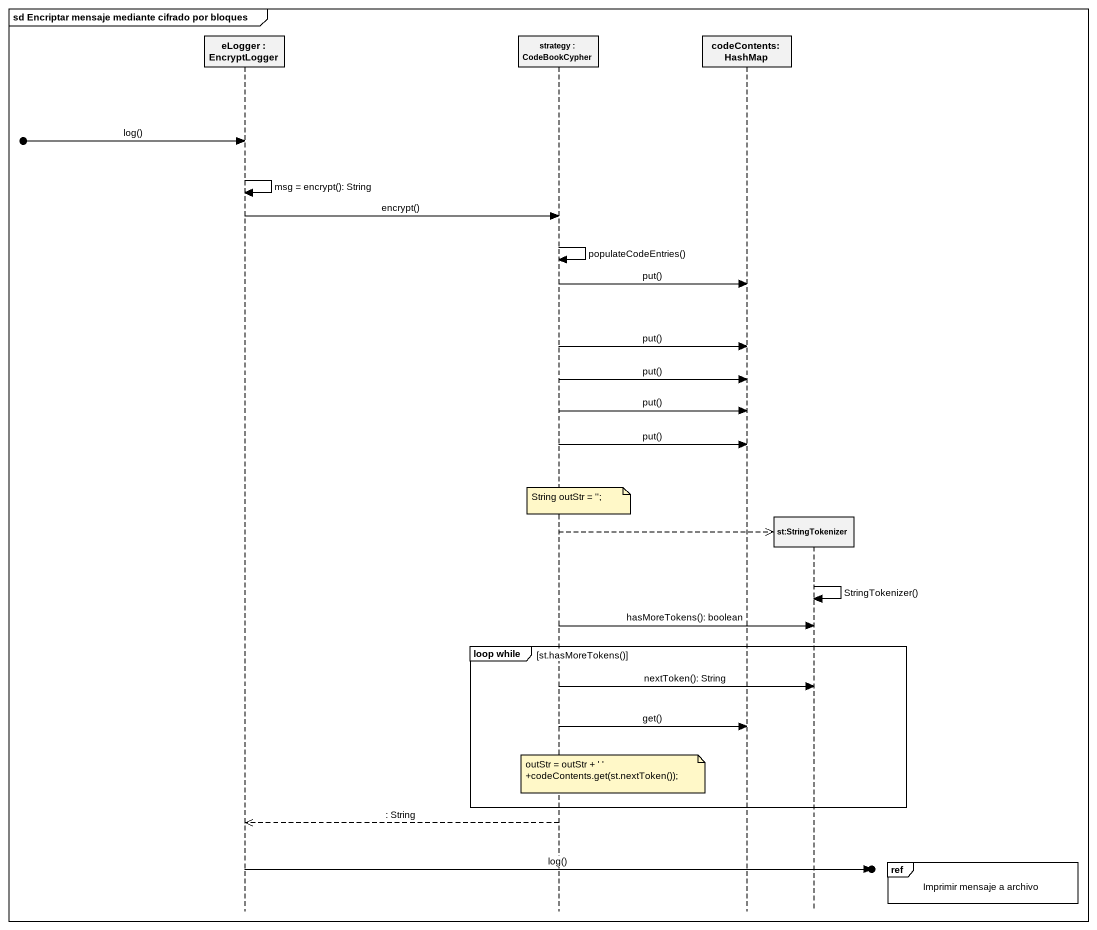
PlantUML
@startuml
mainframe sd Encriptar mensaje mediante cifrado por bloques
hide footbox
participant "eLogger : EncryptLogger" as eLogger
participant "strategy : CodeBookCypher" as strategy
participant "codeContents:HashMap" as codeContents_HashMap
participant "st:StringTokenizer" as st_StringTokenizer

[o-> eLogger : log()
eLogger -> eLogger : msg = encrypt(): String
eLogger -> strategy : encrypt()
strategy -> strategy : populateCodeEntries()
strategy -> codeContents_HashMap : put()
strategy -> codeContents_HashMap : put()
strategy -> codeContents_HashMap : put()
strategy -> codeContents_HashMap : put()
strategy -> codeContents_HashMap : put()
note over strategy : String outStr = '';
strategy -->> st_StringTokenizer **
st_StringTokenizer -> st_StringTokenizer : StringTokenizer()
strategy -> st_StringTokenizer : hasMoreTokens(): boolean
group loop while [st.hasMoreTokens()]
  strategy -> st_StringTokenizer : nextToken(): String
  strategy -> codeContents_HashMap : get()
  note over strategy : outStr = outStr + ' ' +codeContents.get(st.nextToken());
end
strategy -->> eLogger : : String
ref over st_StringTokenizer : Imprimir mensaje a archivo
eLogger ->o] : log()
@enduml
